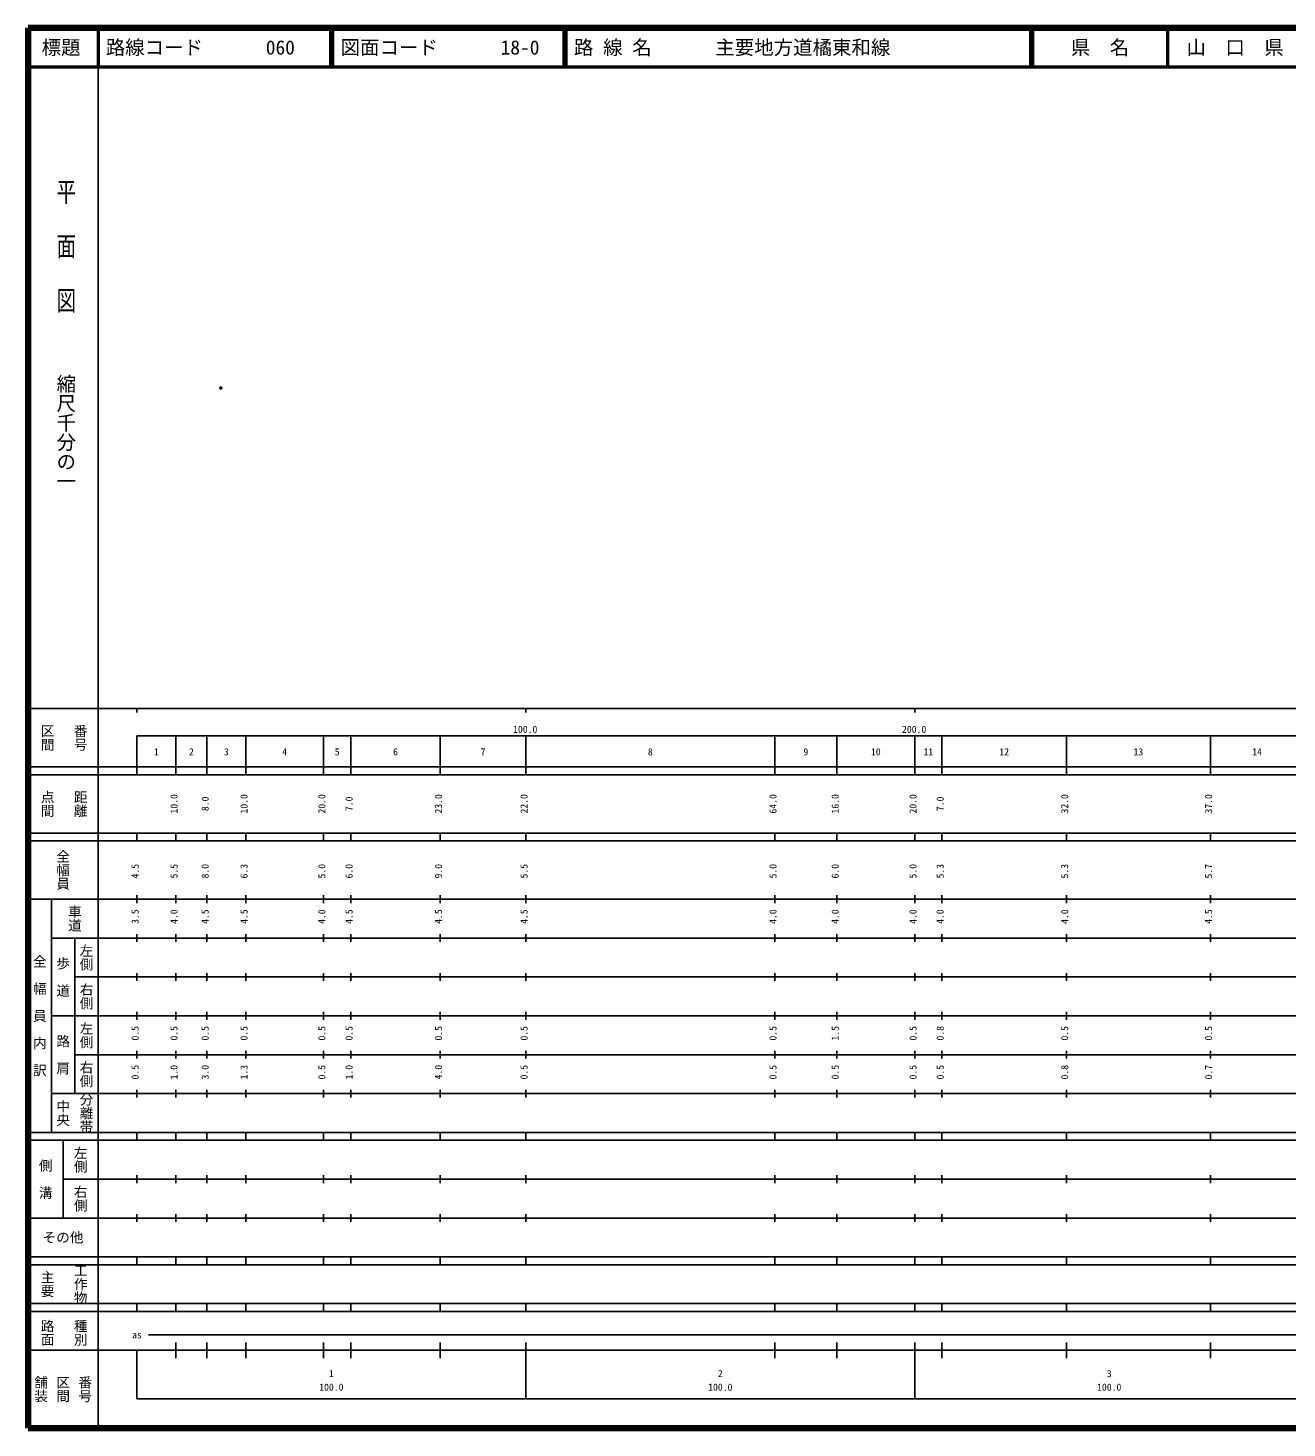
# Model space of a CAD drawing. Units: millimetres on the paper. Extents: x 40 to 680, y 20 to 380.
# Drawn here: x 40 to 363.7, y 20 to 380 of the extents above; entities that cross this region are included whole.
import ezdxf
from ezdxf.enums import TextEntityAlignment as Align

# ---------------------------------------------------------------- set-up
doc = ezdxf.new("R2010")
doc.units = ezdxf.units.MM
doc.header["$PDMODE"] = 32
doc.header["$PDSIZE"] = 0.5
doc.layers.add('M-OTRS', color=6, linetype='Continuous')
doc.layers.add('M-TTL-TXT', color=7, linetype='Continuous')
for name, color, linetype, lineweight in [('M-TTL', 2, 'Continuous', 140), ('M-TTL-BAND', 7, 'Continuous', 25), ('M-TTL-LINE', 7, 'Continuous', 50)]:
    doc.layers.add(name, color=color, linetype=linetype, lineweight=lineweight)
doc.styles.add('@ＭＳ ゴシック', font='')
doc.styles.add('ＭＳ ゴシック', font='')
doc.styles.get('@ＭＳ ゴシック').set_extended_font_data('@MS Gothic')
doc.styles.get('ＭＳ ゴシック').set_extended_font_data('MS Gothic')

msp = doc.modelspace()

# ---------------------------------------------------------------- linework, layer by layer
at = {"layer": 'M-OTRS'}
msp.add_point((89.591, 287.433), dxfattribs=at)
at = {"layer": 'M-TTL'}
for p, q in [((40, 380), (40, 20)), ((680, 380), (40, 380)), ((40, 20), (680, 20))]:
    msp.add_line(p, q, dxfattribs=at)
at = {"layer": 'M-TTL-BAND'}
for p, q in [((58, 370), (58, 20)), ((40, 205), (579, 205)), ((68, 205), (68, 204)), ((168, 205), (168, 204)), ((268, 205), (268, 204)), ((68, 198), (579, 198)), ((68, 198), (68, 188)), ((78, 188), (78, 198)), ((86, 188), (86, 198)), ((96, 188), (96, 198)), ((116, 188), (116, 198)), ((123, 188), (123, 198)), ((146, 188), (146, 198)), ((168, 188), (168, 198)), ((232, 188), (232, 198)), ((248, 188), (248, 198)), ((268, 188), (268, 198)), ((275, 188), (275, 198)), ((307, 188), (307, 198)), ((344, 188), (344, 198)), ((40, 190), (579, 190)), ((40, 188), (579, 188)), ((40, 173), (579, 173)), ((68, 171), (68, 173)), ((78, 171), (78, 173)), ((86, 171), (86, 173)), ((96, 171), (96, 173)), ((116, 171), (116, 173)), ((123, 171), (123, 173)), ((146, 171), (146, 173)), ((168, 171), (168, 173)), ((232, 171), (232, 173)), ((248, 171), (248, 173)), ((268, 171), (268, 173)), ((275, 171), (275, 173)), ((307, 171), (307, 173)), ((344, 171), (344, 173)), ((40, 171), (579, 171)), ((40, 156), (579, 156)), ((46, 96), (46, 156)), ((68, 155), (68, 157)), ((78, 155), (78, 157)), ((86, 155), (86, 157)), ((96, 155), (96, 157)), ((116, 155), (116, 157)), ((123, 155), (123, 157)), ((146, 155), (146, 157)), ((168, 155), (168, 157)), ((232, 155), (232, 157)), ((248, 155), (248, 157)), ((268, 155), (268, 157)), ((275, 155), (275, 157)), ((307, 155), (307, 157)), ((344, 155), (344, 157)), ((46, 146), (579, 146)), ((52, 146), (52, 106)), ((68, 145), (68, 147)), ((78, 145), (78, 147)), ((86, 145), (86, 147)), ((96, 145), (96, 147)), ((116, 145), (116, 147)), ((123, 145), (123, 147)), ((146, 145), (146, 147)), ((168, 145), (168, 147)), ((232, 145), (232, 147)), ((248, 145), (248, 147)), ((268, 145), (268, 147)), ((275, 145), (275, 147)), ((307, 145), (307, 147)), ((344, 145), (344, 147)), ((68, 135), (68, 137)), ((78, 135), (78, 137)), ((86, 135), (86, 137)), ((96, 135), (96, 137)), ((116, 135), (116, 137)), ((123, 135), (123, 137)), ((146, 135), (146, 137)), ((168, 135), (168, 137)), ((232, 135), (232, 137)), ((248, 135), (248, 137)), ((268, 135), (268, 137)), ((275, 135), (275, 137)), ((307, 135), (307, 137)), ((344, 135), (344, 137)), ((52, 136), (579, 136)), ((46, 126), (579, 126)), ((68, 125), (68, 127)), ((78, 125), (78, 127)), ((86, 125), (86, 127)), ((96, 125), (96, 127)), ((116, 125), (116, 127)), ((123, 125), (123, 127)), ((146, 125), (146, 127)), ((168, 125), (168, 127)), ((232, 125), (232, 127)), ((248, 125), (248, 127)), ((268, 125), (268, 127)), ((275, 125), (275, 127)), ((307, 125), (307, 127)), ((344, 125), (344, 127)), ((52, 116), (579, 116)), ((68, 115), (68, 117)), ((78, 115), (78, 117)), ((86, 115), (86, 117)), ((96, 115), (96, 117)), ((116, 115), (116, 117)), ((123, 115), (123, 117)), ((146, 115), (146, 117)), ((168, 115), (168, 117)), ((232, 115), (232, 117)), ((248, 115), (248, 117)), ((268, 115), (268, 117)), ((275, 115), (275, 117)), ((307, 115), (307, 117)), ((344, 115), (344, 117)), ((46, 106), (579, 106)), ((68, 105), (68, 107)), ((78, 105), (78, 107)), ((86, 105), (86, 107)), ((96, 105), (96, 107)), ((116, 105), (116, 107)), ((123, 105), (123, 107)), ((146, 105), (146, 107)), ((168, 105), (168, 107)), ((232, 105), (232, 107)), ((248, 105), (248, 107)), ((268, 105), (268, 107)), ((275, 105), (275, 107)), ((307, 105), (307, 107)), ((344, 105), (344, 107)), ((40, 96), (579, 96)), ((40, 94), (579, 94)), ((49, 94), (49, 74)), ((68, 94), (68, 96)), ((78, 94), (78, 96)), ((86, 94), (86, 96)), ((96, 94), (96, 96)), ((116, 94), (116, 96)), ((123, 94), (123, 96)), ((146, 94), (146, 96)), ((168, 94), (168, 96)), ((232, 94), (232, 96)), ((248, 94), (248, 96)), ((268, 94), (268, 96)), ((275, 94), (275, 96)), ((307, 94), (307, 96)), ((344, 94), (344, 96)), ((49, 84), (579, 84)), ((68, 83), (68, 85)), ((78, 83), (78, 85)), ((86, 83), (86, 85)), ((96, 83), (96, 85)), ((116, 83), (116, 85)), ((123, 83), (123, 85)), ((146, 83), (146, 85)), ((168, 83), (168, 85)), ((232, 83), (232, 85)), ((248, 83), (248, 85)), ((268, 83), (268, 85)), ((275, 83), (275, 85)), ((307, 83), (307, 85)), ((344, 83), (344, 85)), ((40, 74), (579, 74)), ((68, 73), (68, 75)), ((78, 73), (78, 75)), ((86, 73), (86, 75)), ((96, 73), (96, 75)), ((116, 73), (116, 75)), ((123, 73), (123, 75)), ((146, 73), (146, 75)), ((168, 73), (168, 75)), ((232, 73), (232, 75)), ((248, 73), (248, 75)), ((268, 73), (268, 75)), ((275, 73), (275, 75)), ((307, 73), (307, 75)), ((344, 73), (344, 75)), ((40, 64), (579, 64)), ((40, 62), (579, 62)), ((68, 62), (68, 64)), ((78, 62), (78, 64)), ((86, 62), (86, 64)), ((96, 62), (96, 64)), ((116, 62), (116, 64)), ((123, 62), (123, 64)), ((146, 62), (146, 64)), ((168, 62), (168, 64)), ((232, 62), (232, 64)), ((248, 62), (248, 64)), ((268, 62), (268, 64)), ((275, 62), (275, 64)), ((307, 62), (307, 64)), ((344, 62), (344, 64)), ((40, 52), (579, 52)), ((68, 50), (68, 52)), ((78, 50), (78, 52)), ((86, 50), (86, 52)), ((96, 50), (96, 52)), ((116, 50), (116, 52)), ((123, 50), (123, 52)), ((146, 50), (146, 52)), ((168, 50), (168, 52)), ((232, 50), (232, 52)), ((248, 50), (248, 52)), ((268, 50), (268, 52)), ((275, 50), (275, 52)), ((307, 50), (307, 52)), ((344, 50), (344, 52)), ((40, 50), (579, 50)), ((71, 44), (565, 44)), ((40, 40), (579, 40)), ((68, 40), (68, 27.5)), ((78, 38), (78, 42)), ((86, 38), (86, 42)), ((96, 38), (96, 42)), ((116, 38), (116, 42)), ((123, 38), (123, 42)), ((146, 38), (146, 42)), ((168, 27.5), (168, 42)), ((232, 38), (232, 42)), ((248, 38), (248, 42)), ((268, 27.5), (268, 42)), ((275, 38), (275, 42)), ((307, 38), (307, 42)), ((344, 38), (344, 42)), ((68, 27.5), (579, 27.5))]:
    msp.add_line(p, q, dxfattribs=at)
at = {"layer": 'M-TTL-LINE'}
for p, q in [((58, 380), (58, 370)), ((117.75, 380), (117.75, 370)), ((118.25, 380), (118.25, 370)), ((177.75, 380), (177.75, 370)), ((178.25, 380), (178.25, 370)), ((297.75, 380), (297.75, 370)), ((298.25, 380), (298.25, 370)), ((333, 380), (333, 370)), ((40, 370), (680, 370))]:
    msp.add_line(p, q, dxfattribs=at)

# ---------------------------------------------------------------- texts
at = {"layer": 'M-TTL-BAND', "style": '@ＭＳ ゴシック', "width": 1.4}
msp.add_text('平  面  図', height=3.666, rotation=270, dxfattribs=at).set_placement((49.777, 306.475), align=Align.MIDDLE_RIGHT)
at = {"layer": 'M-TTL-BAND', "style": '@ＭＳ ゴシック'}
msp.add_text('縮尺千分の一', height=3.666, rotation=270, dxfattribs=at).set_placement((49.777, 261.03), align=Align.MIDDLE_RIGHT)
for s, p in [('区間', (45, 197.5)), ('番号', (53.5, 197.5)), ('点間', (45, 180.5)), ('距離', (53.5, 180.5)), ('全幅員', (49, 163.5)), ('車道', (52, 151)), ('左側', (55, 141)), ('全\u3000幅\u3000員\u3000内\u3000訳', (43, 126)), ('歩\u3000道', (49, 136)), ('右側', (55, 131)), ('左側', (55, 121)), ('路\u3000肩', (49, 116)), ('右側', (55, 111)), ('分離帯', (55, 101)), ('中央', (49, 101)), ('左側', (53.5, 89)), ('側\u3000溝', (44.5, 84)), ('右側', (53.5, 79)), ('工作物', (53.5, 57)), ('主要', (45, 57)), ('路面', (45, 44.5)), ('種別', (53.5, 44.5)), ('舗装', (43.333, 30)), ('区間', (49, 30)), ('番号', (54.667, 30))]:
    msp.add_text(s, height=2.566, rotation=270, dxfattribs=at).set_placement(p, align=Align.MIDDLE_CENTER)
at = {"layer": 'M-TTL-BAND', "style": 'ＭＳ ゴシック'}
for s, p in [('100.0', (167.844, 198.195)), ('200.0', (267.844, 198.195)), ('1', (73, 192.405)), ('2', (82, 192.405)), ('3', (91, 192.405)), ('4', (106, 192.405)), ('5', (119.5, 192.405)), ('6', (134.5, 192.405)), ('7', (157, 192.405)), ('8', (200, 192.405)), ('9', (240, 192.405)), ('10', (258, 192.405)), ('11', (271.5, 192.405)), ('12', (291, 192.405)), ('13', (325.5, 192.405)), ('14', (356, 192.405)), ('as', (68, 42.5)), ('1', (118, 32.523)), ('2', (218, 32.523)), ('3', (318, 32.523)), ('100.0', (118, 29.033)), ('100.0', (218, 29.033)), ('100.0', (318, 29.033))]:
    msp.add_text(s, height=1.833, dxfattribs=at).set_placement(p, align=Align.BOTTOM_CENTER)
for s, p in [('10.0', (79, 180.5)), ('8.0', (87, 180.5)), ('10.0', (97, 180.5)), ('20.0', (117, 180.5)), ('7.0', (124, 180.5)), ('23.0', (147, 180.5)), ('22.0', (169, 180.5)), ('64.0', (233, 180.5)), ('16.0', (249, 180.5)), ('20.0', (269, 180.5)), ('7.0', (276, 180.5)), ('32.0', (308, 180.5)), ('37.0', (345, 180.5)), ('4.5', (69, 163.174)), ('5.5', (79, 163.174)), ('8.0', (87, 163.174)), ('6.3', (97, 163.174)), ('5.0', (117, 163.174)), ('6.0', (124, 163.174)), ('9.0', (147, 163.174)), ('5.5', (169, 163.174)), ('5.0', (233, 163.174)), ('6.0', (249, 163.174)), ('5.0', (269, 163.174)), ('5.3', (276, 163.174)), ('5.3', (308, 163.174)), ('5.7', (345, 163.174)), ('3.5', (69, 151.5)), ('4.0', (79, 151.5)), ('4.5', (87, 151.5)), ('4.5', (97, 151.5)), ('4.0', (117, 151.5)), ('4.5', (124, 151.5)), ('4.5', (147, 151.5)), ('4.5', (169, 151.5)), ('4.0', (233, 151.5)), ('4.0', (249, 151.5)), ('4.0', (269, 151.5)), ('4.0', (276, 151.5)), ('4.0', (308, 151.5)), ('4.5', (345, 151.5)), ('0.5', (69, 121.5)), ('0.5', (79, 121.5)), ('0.5', (87, 121.5)), ('0.5', (97, 121.5)), ('0.5', (117, 121.5)), ('0.5', (124, 121.5)), ('0.5', (147, 121.5)), ('0.5', (169, 121.5)), ('0.5', (233, 121.5)), ('1.5', (249, 121.5)), ('0.5', (269, 121.5)), ('0.8', (276, 121.5)), ('0.5', (308, 121.5)), ('0.5', (345, 121.5)), ('0.5', (69, 111.5)), ('1.0', (79, 111.5)), ('3.0', (87, 111.5)), ('1.3', (97, 111.5)), ('0.5', (117, 111.5)), ('1.0', (124, 111.5)), ('4.0', (147, 111.5)), ('0.5', (169, 111.5)), ('0.5', (233, 111.5)), ('0.5', (249, 111.5)), ('0.5', (269, 111.5)), ('0.5', (276, 111.5)), ('0.8', (308, 111.5)), ('0.7', (345, 111.5))]:
    msp.add_text(s, height=1.833, rotation=90, dxfattribs=at).set_placement(p, align=Align.BOTTOM_CENTER)
msp.add_text('その他', height=2.566, dxfattribs=at).set_placement((49, 69), align=Align.MIDDLE_CENTER)
at = {"layer": 'M-TTL-TXT', "style": 'ＭＳ ゴシック'}
for s, p in [('標題', (48.5, 375)), ('県\u3000名', (315.625, 375)), ('山\u3000口\u3000県', (350.375, 375))]:
    msp.add_text(s, height=3.666, dxfattribs=at).set_placement(p, align=Align.MIDDLE_CENTER)
for s, p in [('路線コード', (60, 375)), ('060', (101.142, 375)), ('図面コード', (120.38, 375)), ('18-0', (161.521, 375)), ('路 線 名', (180.38, 375)), ('主要地方道橘東和線', (216.734, 375))]:
    msp.add_text(s, height=3.666, dxfattribs=at).set_placement(p, align=Align.MIDDLE_LEFT)

doc.saveas('drawing.dxf')
